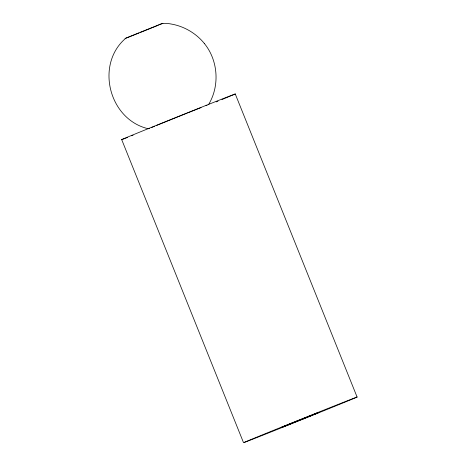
<?xml version="1.0" encoding="UTF-8"?>
<svg xmlns="http://www.w3.org/2000/svg" width="466" height="466" viewBox="0 0 466 466"><rect width="100%" height="100%" fill="white"/><g stroke="black" fill="none" stroke-linecap="round" stroke-linejoin="round"><path stroke-width="0.7" d="M208.488 104.722C219.964 85.93 218.222 60.388 204.248 43.361M204.277 43.379C195.895 33.121 183.825 26.102 170.748 23.952C166.013 22.991 161.399 23.009 157.17 25.519C146.714 29.684 136.258 33.861 125.855 38.16C95.047 64.221 108.834 119.168 147.809 128.633M162.89 23.3L159.25 24.832M148.607 128.773L149.679 128.307M151.66 127.48L152.574 127.107M293.714 422.417L281.464 427.438L297.296 421.2M284.679 426.093L281.388 427.473L288.658 424.648M153.029 126.921L154.665 126.245M313.484 414.658L319.245 412.27L316.344 413.365M158.586 25.106L152.417 27.616M156.57 125.465L158.195 124.806M158.737 124.585L160.537 123.851M287.149 425.085L290.219 423.833M310.414 415.911L319.251 412.259L313.752 414.39M161.137 123.606L175.437 117.828M306.675 417.425L310.915 415.707M151.834 27.855L143.004 31.414M291.768 423.204L297.413 420.926M302.038 419.295L306.919 417.326M139.031 33.004L130.352 36.465M140.382 32.463L142.404 31.653M176.037 117.583L177.837 116.861M178.437 116.617L183.656 114.525M296.242 421.398L301.077 419.452M300.972 419.493L305.661 417.612M296.126 421.666L303.22 418.817M184.221 114.292L186.936 113.209M187.571 112.953L196.157 109.533M304.508 418.072L310.012 415.876M196.745 109.294L201.079 107.576M307.799 416.755L313.933 414.321M129.746 36.703L125.034 38.515M206.007 105.648L207.09 105.229M235.26 93.975L357.102 397.061A61.25 0.32 -21.9 0 1 269.954 432.366A61.25 0.32 -21.9 0 1 273.897 430.188A61.25 0.32 -21.9 0 1 357.102 397.061M121.69 139.596L243.532 442.683M125.208 138.32A61.25 0.32 -21.9 0 1 179.02 116.22A61.25 0.32 -21.9 0 1 231.357 95.652M230.687 95.932A61.25 0.32 -21.9 0 1 228.94 96.66M228.299 96.922A61.25 0.32 -21.9 0 1 225.381 98.128M224.839 98.349A61.25 0.32 -21.9 0 1 221.933 99.538M217.983 101.151A61.25 0.32 -21.9 0 1 216.148 101.903M133.066 135.245A61.25 0.32 -21.9 0 1 131.692 135.787M127.527 137.418A61.25 0.32 -21.9 0 1 125.738 138.117"/></g></svg>
